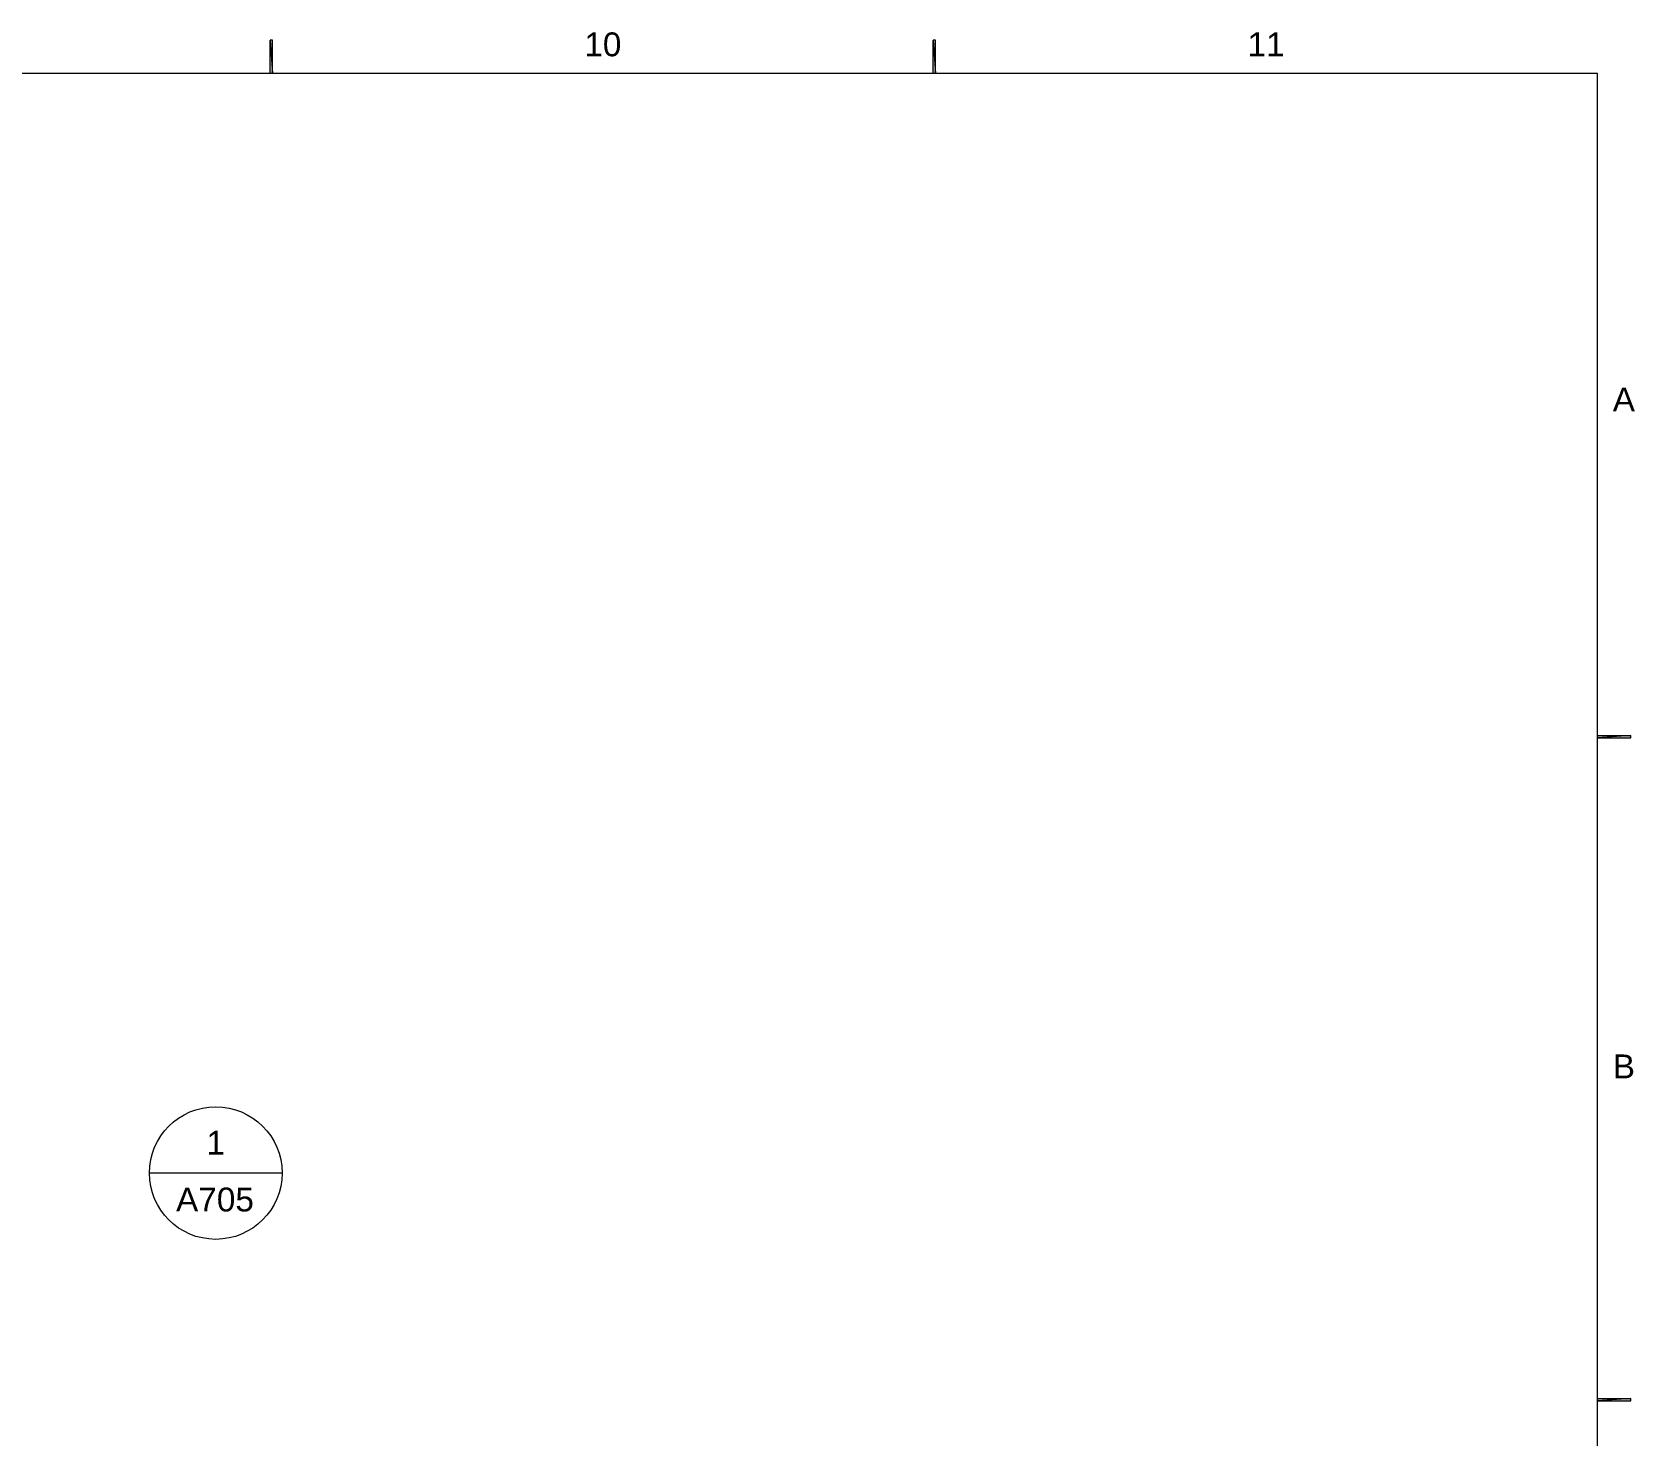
# Model space of a CAD drawing. Header units: centimetres. Extents: x -2268 to 4168, y -1681 to 1458.
# Drawn here: x 598.7 to 659.1, y 45.1 to 98 of the extents above; entities that cross this region are included whole.
import ezdxf

# ---------------------------------------------------------------- set-up
doc = ezdxf.new("R2010")
doc.units = ezdxf.units.CM
for name, color, linetype, lineweight in [('PDF _Geometria_Num_Penna__7', 7, 'Continuous', 18), ('PDF _Riempimenti solidi_Num_Penna__7', 7, 'Continuous', 18), ('PDF _Testo_Num_Penna__7', 7, 'Continuous', 18)]:
    doc.layers.add(name, color=color, linetype=linetype, lineweight=lineweight)
doc.styles.add('GENERATED_STYLE_1', font='Arial.ttf')

msp = doc.modelspace()

# ---------------------------------------------------------------- hatches: boundary and pattern name
at = {"layer": 'PDF _Riempimenti solidi_Num_Penna__7', "linetype": 'Continuous', "lineweight": 18}
for points in [[(607.6326, 97.7312), (607.7225, 96.4771), (607.7225, 97.7312)], [(607.6326, 96.4771), (607.7225, 96.4771), (607.6326, 97.7312)], [(632.6316, 97.7312), (632.7214, 96.4771), (632.7214, 97.7312)], [(632.6316, 96.4771), (632.7214, 96.4771), (632.6316, 97.7312)], [(657.6781, 71.5204), (657.6781, 71.4305), (658.927, 71.5204)], [(657.6781, 71.4305), (658.927, 71.4305), (658.927, 71.5204)], [(657.6781, 46.5214), (657.6781, 46.4316), (658.927, 46.5214)], [(657.6781, 46.4316), (658.927, 46.4316), (658.927, 46.5214)]]:
    msp.add_hatch(color=7, dxfattribs=at).paths.add_polyline_path(points)

# ---------------------------------------------------------------- linework, layer by layer
at = {"layer": 'PDF _Geometria_Num_Penna__7', "color": 7, "linetype": 'Continuous', "lineweight": 18, "flags": 128}
for points in [[(607.7225, 97.7313), (607.6326, 97.7313), (607.7225, 96.4771)], [(607.6326, 97.7313), (607.7225, 96.4771), (607.6326, 96.4771)], [(632.7215, 97.7313), (632.6316, 97.7313), (632.7215, 96.4771)], [(632.6316, 97.7313), (632.7215, 96.4771), (632.6316, 96.4771)], [(379.673, -103.9327), (657.6782, -103.9327), (657.6782, 96.4771), (379.673, 96.4771)], [(658.9271, 71.4305), (658.9271, 71.5204), (657.6782, 71.4305)], [(658.9271, 71.5204), (657.6782, 71.4305), (657.6782, 71.5204)], [(658.9271, 46.4315), (658.9271, 46.5215), (657.6782, 46.4315)], [(658.9271, 46.5215), (657.6782, 46.4315), (657.6782, 46.5215)]]:
    msp.add_lwpolyline(points, close=True, dxfattribs=at)
msp.add_lwpolyline([(608.0824, 55.0203), (603.0815, 55.0203)], dxfattribs=at)
at = {"layer": 'PDF _Geometria_Num_Penna__7', "color": 7, "linetype": 'Continuous', "lineweight": 18}
msp.add_circle((605.5821, 55.023), 2.5003, dxfattribs=at)

# ---------------------------------------------------------------- texts
at = {"layer": 'PDF _Testo_Num_Penna__7', "color": 7, "linetype": 'Continuous', "lineweight": 18, "char_height": 0.90004, "attachment_point": 7, "style": 'GENERATED_STYLE_1'}
for s, insert in [('\\A1;10', (619.4777, 97.1137)), ('\\A1;11', (644.4816, 97.1294)), ('\\A1;A', (658.2509, 83.7386)), ('\\A1;B', (658.2509, 58.5914)), ('\\A1;1', (605.2299, 55.7145)), ('\\A1;A705', (604.087, 53.5613))]:
    msp.add_mtext(s, dxfattribs=dict(at, insert=insert))

doc.saveas('drawing.dxf')
